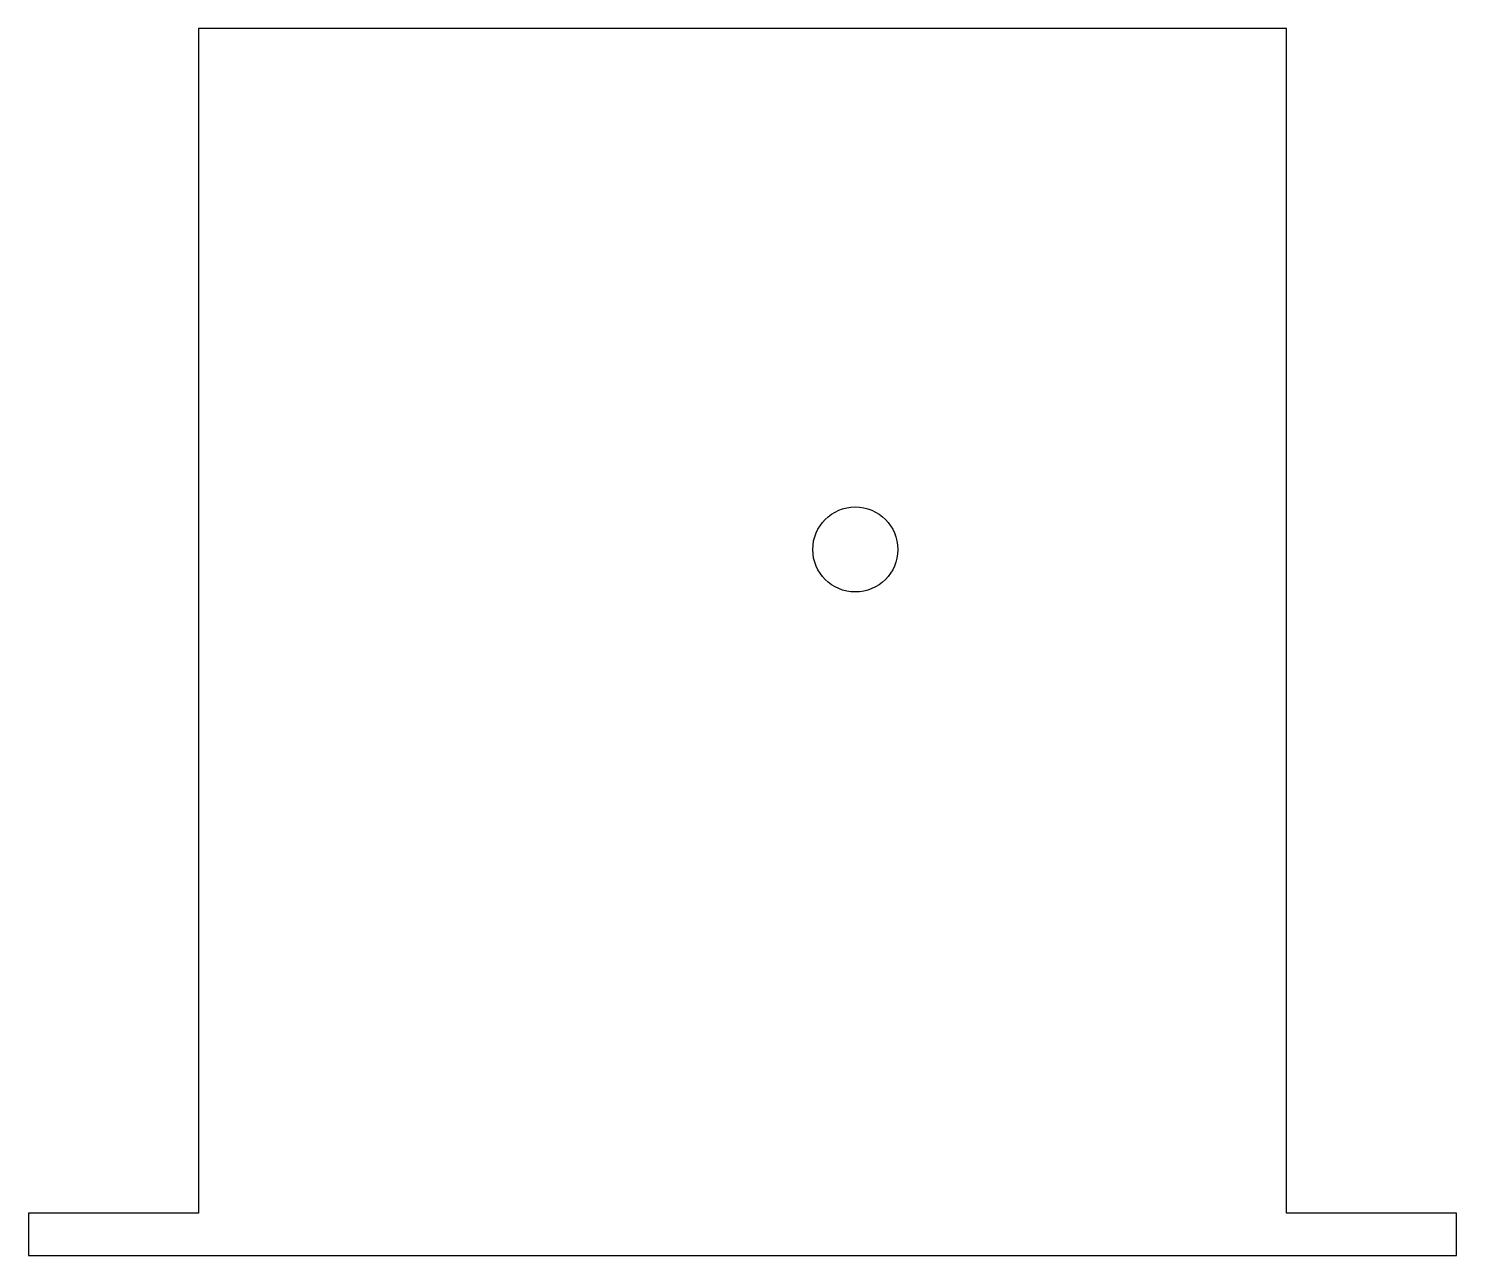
# Model space of a CAD drawing. Header units: inches. Extents: x 9.01 to 13.2, y -2.08 to 1.53.
import ezdxf

# ---------------------------------------------------------------- set-up
doc = ezdxf.new("R2010")
doc.units = ezdxf.units.IN
doc.header["$MEASUREMENT"] = 0

msp = doc.modelspace()

# ---------------------------------------------------------------- linework, layer by layer
msp.add_lwpolyline([(12.704, 1.5313), (9.5061, 1.5313), (9.5061, -1.9521), (9.0061, -1.9521), (9.0061, -2.0767), (13.204, -2.0767), (13.204, -1.9521), (12.704, -1.9521)], close=True)
msp.add_circle((11.4367, -0.0006), 0.125)

doc.saveas('drawing.dxf')
